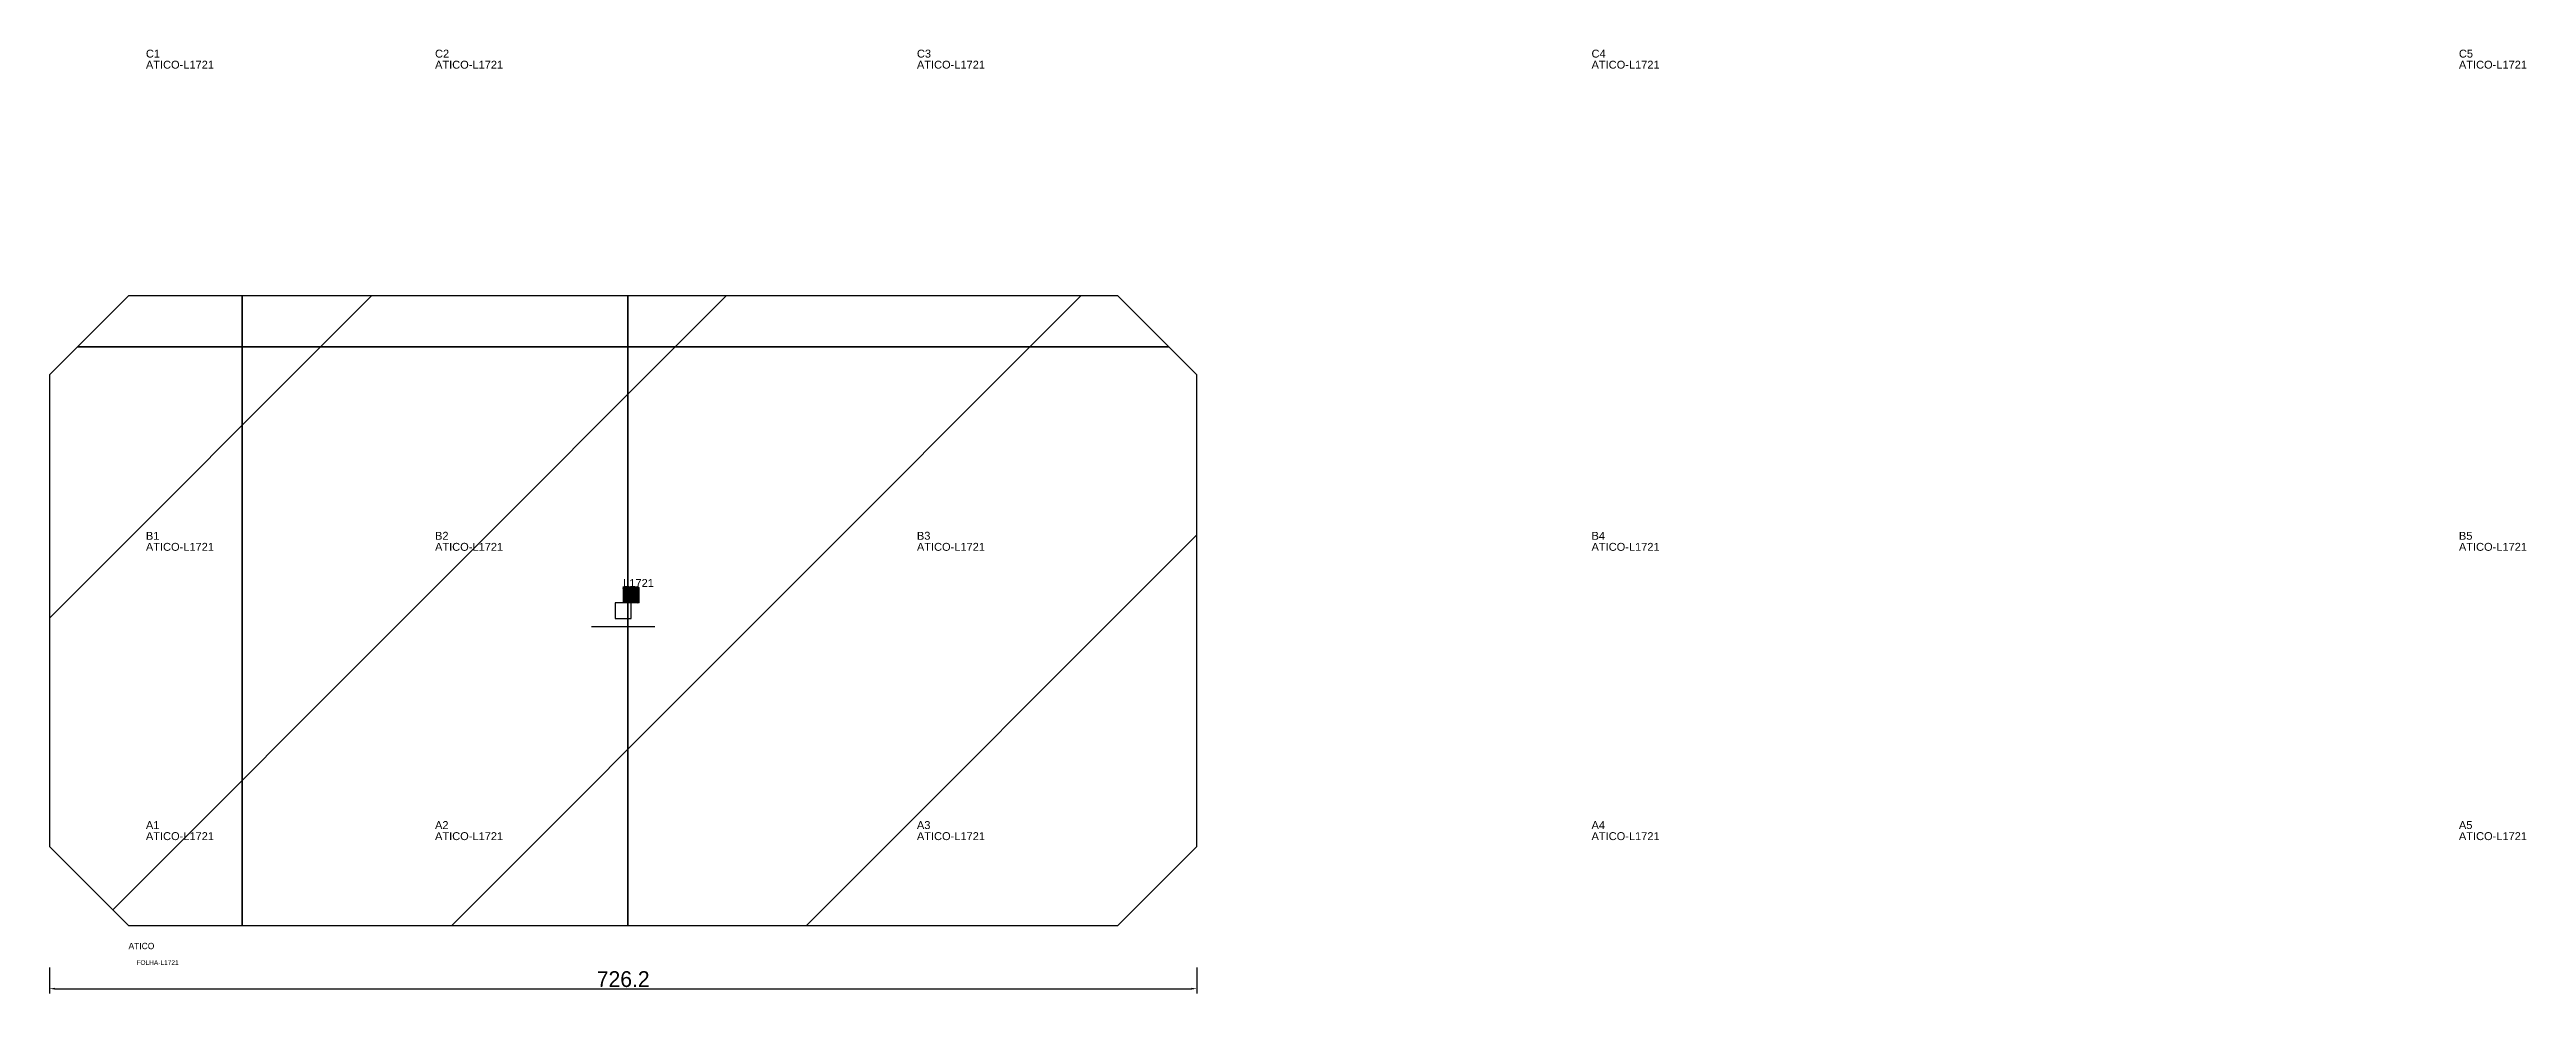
# Model space of a CAD drawing. Header units: metres. Extents: x 222 to 1790, y -240 to 357.
import ezdxf

# ---------------------------------------------------------------- set-up
doc = ezdxf.new("R2010")
doc.units = ezdxf.units.M
for name, color, linetype in [('3', 3, 'CONTINUOUS'), ('AUX00', 7, 'CONTINUOUS'), ('COTA', 241, 'CONTINUOUS'), ('FOLHA', 255, 'CONTINUOUS'), ('Hachura', 251, 'CONTINUOUS'), ('NOMENCLATURA', 7, 'CONTINUOUS'), ('Nível', 160, 'CONTINUOUS'), ('Painéis', 200, 'CONTINUOUS'), ('Pilares', 5, 'CONTINUOUS'), ('REAPROVEITAMENTO', 251, 'CONTINUOUS'), ('SARR_2.2x7', 40, 'CONTINUOUS')]:
    doc.layers.add(name, color=color, linetype=linetype)
doc.styles.add('ARIAL', font='Arial.ttf')
doc.styles.add('STR_STANDARD', font='arial.ttf')
doc.dimstyles.new('EZ DXF', dxfattribs={"dimtxt": 10, "dimasz": 3.5, "dimexe": 3, "dimexo": 1.5, "dimgap": 1, "dimtad": 1, "dimdec": 1, "dimdsep": 46, "dimcen": 2.5, "dimazin": 3, "dimtfac": 1, "dimtmove": 0, "dimatfit": 3})

msp = doc.modelspace()

# ---------------------------------------------------------------- hatches: boundary and pattern name
at = {"layer": 'Hachura'}
h = msp.add_hatch(dxfattribs=at)
h.set_pattern_fill('ANSI31', scale=50)
h.paths.add_polyline_path([(272.2, -196.79), (898.39, -196.79), (948.39, -146.79), (948.39, 151.5), (898.39, 201.5), (272.2, 201.5), (222.2, 151.5), (222.2, -146.79)])
h = msp.add_hatch(dxfattribs=at)
h.set_pattern_fill('ANSI31', scale=50)
h.paths.add_polyline_path([(272.2, -196.79), (898.39, -196.79), (948.39, -146.79), (948.39, 151.5), (898.39, 201.5), (272.2, 201.5), (222.2, 151.5), (222.2, -146.79)])
at = {"layer": 'Reaproveitamento'}
h = msp.add_hatch(dxfattribs=at)
h.set_pattern_fill('SOLID')
h.paths.add_polyline_path([(585.295, 7.355), (595.295, 7.355), (595.295, 17.355), (585.295, 17.355)])
h = msp.add_hatch(dxfattribs=at)
h.set_pattern_fill('SOLID')
h.paths.add_polyline_path([(585.295, 7.355), (595.295, 7.355), (595.295, 17.355), (585.295, 17.355)])

# ---------------------------------------------------------------- linework, layer by layer
at = {"layer": '3'}
for points in [[(344.2, -196.79), (344.2, 201.5)], [(344.2, -196.79), (344.2, 201.5)], [(588.2, -196.79), (588.2, 201.5)], [(588.2, -196.79), (588.2, 201.5)], [(239.91, 169.21), (930.68, 169.21)], [(239.91, 169.21), (930.68, 169.21)]]:
    msp.add_lwpolyline(points, close=True, dxfattribs=at)
at = {"layer": 'Painéis', "color": 200}
for p, q in [((272.2, 201.5), (222.2, 151.5)), ((272.2, 201.5), (222.2, 151.5)), ((898.39, 201.5), (272.2, 201.5)), ((898.39, 201.5), (272.2, 201.5)), ((948.39, 151.5), (898.39, 201.5)), ((948.39, 151.5), (898.39, 201.5)), ((222.2, 151.5), (222.2, -146.79)), ((222.2, 151.5), (222.2, -146.79)), ((948.39, -146.79), (948.39, 151.5)), ((948.39, -146.79), (948.39, 151.5)), ((222.2, -146.79), (272.2, -196.79)), ((222.2, -146.79), (272.2, -196.79)), ((898.39, -196.79), (948.39, -146.79)), ((898.39, -196.79), (948.39, -146.79)), ((272.2, -196.79), (898.39, -196.79)), ((272.2, -196.79), (898.39, -196.79))]:
    msp.add_line(p, q, dxfattribs=at)
at = {"layer": 'Pilares'}
msp.add_lwpolyline([(580.295, -2.645), (590.295, -2.645), (590.295, 7.355), (580.295, 7.355)], close=True, dxfattribs=at)
msp.add_lwpolyline([(580.295, -2.645), (590.295, -2.645), (590.295, 7.355), (580.295, 7.355)], close=True, dxfattribs=at)
at = {"layer": 'SARR_2.2x7'}
msp.add_line((565.295, -7.645), (605.295, -7.645), dxfattribs=at)
msp.add_line((565.295, -7.645), (605.295, -7.645), dxfattribs=at)

# ---------------------------------------------------------------- texts
at = {"layer": '3', "style": 'STR_STANDARD'}
for s, p in [('C1', (283.2, 352.21)), ('C1', (283.2, 352.21)), ('C2', (466.2, 352.21)), ('C2', (466.2, 352.21)), ('C3', (771.2, 352.21)), ('C3', (771.2, 352.21)), ('C4', (1198.2, 352.21)), ('C4', (1198.2, 352.21)), ('C5', (1747.2, 352.21)), ('C5', (1747.2, 352.21)), ('B1', (283.2, 47.21)), ('B1', (283.2, 47.21)), ('B2', (466.2, 47.21)), ('B2', (466.2, 47.21)), ('B3', (771.2, 47.21)), ('B3', (771.2, 47.21)), ('B4', (1198.2, 47.21)), ('B4', (1198.2, 47.21)), ('B5', (1747.2, 47.21)), ('B5', (1747.2, 47.21)), ('A1', (283.2, -135.79)), ('A1', (283.2, -135.79)), ('A2', (466.2, -135.79)), ('A2', (466.2, -135.79)), ('A3', (771.2, -135.79)), ('A3', (771.2, -135.79)), ('A4', (1198.2, -135.79)), ('A4', (1198.2, -135.79)), ('A5', (1747.2, -135.79)), ('A5', (1747.2, -135.79))]:
    msp.add_text(s, height=5, dxfattribs=at).set_placement(p)
at = {"layer": 'AUX00', "style": 'STR_STANDARD'}
for p in [(283.2, 345.21), (283.2, 345.21), (466.2, 345.21), (466.2, 345.21), (771.2, 345.21), (771.2, 345.21), (1198.2, 345.21), (1198.2, 345.21), (1747.2, 345.21), (1747.2, 345.21), (283.2, 40.21), (283.2, 40.21), (466.2, 40.21), (466.2, 40.21), (771.2, 40.21), (771.2, 40.21), (1198.2, 40.21), (1198.2, 40.21), (1747.2, 40.21), (1747.2, 40.21), (283.2, -142.79), (283.2, -142.79), (466.2, -142.79), (466.2, -142.79), (771.2, -142.79), (771.2, -142.79), (1198.2, -142.79), (1198.2, -142.79), (1747.2, -142.79), (1747.2, -142.79)]:
    msp.add_text('ATICO-L1721', height=5, dxfattribs=at).set_placement(p)
at = {"layer": 'FOLHA'}
msp.add_text('FOLHA-L1721', height=3, dxfattribs=at).set_placement((277.2, -221.79))
msp.add_text('FOLHA-L1721', height=3, dxfattribs=at).set_placement((277.2, -221.79))
at = {"layer": 'NOMENCLATURA', "insert": (585.295, 22.355), "char_height": 5, "attachment_point": 1, "style": 'ARIAL'}
msp.add_mtext('L1721', dxfattribs=at)
msp.add_mtext('L1721', dxfattribs=at)
at = {"layer": 'Nível'}
msp.add_text('ATICO', height=4, dxfattribs=at).set_placement((272.2, -211.79))
msp.add_text('ATICO', height=4, dxfattribs=at).set_placement((272.2, -211.79))

# ---------------------------------------------------------------- dimensions: what is measured, and where the dimension line sits
at = {"layer": 'COTA'}
msp.add_linear_dim(base=(222.2, -236.79), p1=(222.2, -221.79), p2=(948.39, -221.79), dimstyle='EZ DXF', dxfattribs=at).render()
msp.add_linear_dim(base=(222.2, -236.79), p1=(222.2, -221.79), p2=(948.39, -221.79), dimstyle='EZ DXF', dxfattribs=at).render()

doc.saveas('drawing.dxf')
